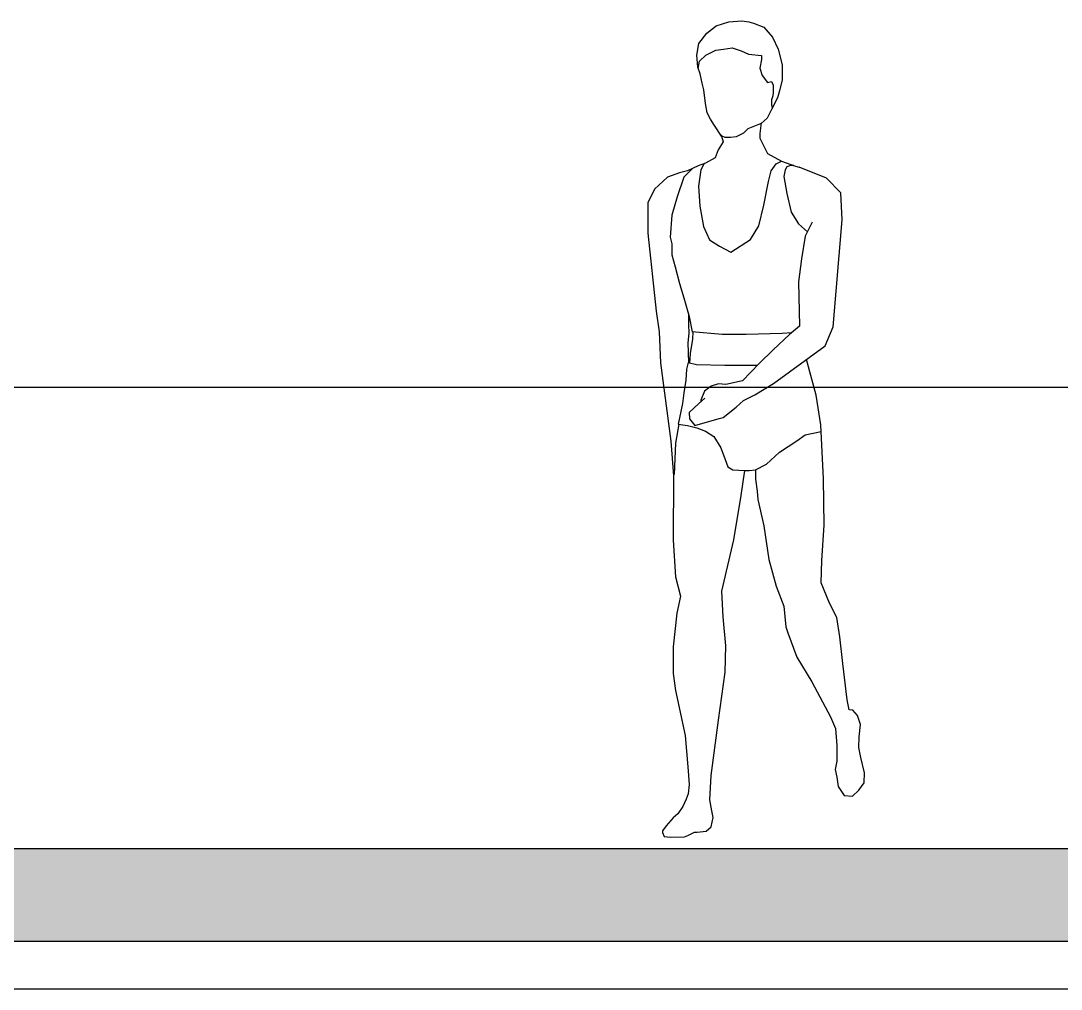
# Model space of a CAD drawing. Header units: millimetres. Extents: x -17017 to 2697, y 1903 to 18260.
# Drawn here: x -16981.7846 to -16981.3342, y 18252.9569 to 18253.3763 of the extents above; entities that cross this region are included whole.
import ezdxf

# ---------------------------------------------------------------- set-up
doc = ezdxf.new("R2010")
doc.units = ezdxf.units.MM
doc.layers.add('55', color=7, linetype='Continuous')
doc.layers.add('DIEN HOA', color=111, linetype='Continuous')

# ---------------------------------------------------------------- blocks, each defined once
blk = doc.blocks.new('Arch.Space.People41')
at = {"layer": 'DIEN HOA', "linetype": 'Continuous'}
for p, q in [((117.7755, 132.5046), (117.7958, 132.5205)), ((117.7958, 132.5205), (117.8232, 132.5285)), ((117.8232, 132.5285), (117.8515, 132.5311)), ((117.8515, 132.5311), (117.8665, 132.5285)), ((117.8665, 132.5285), (117.8771, 132.5258)), ((117.8771, 132.5258), (117.8992, 132.517)), ((117.8992, 132.517), (117.9178, 132.4958)), ((117.7587, 132.4817), (117.7755, 132.5046)), ((117.9178, 132.4958), (117.9301, 132.4693)), ((117.7543, 132.457), (117.7587, 132.4817)), ((117.7737, 132.457), (117.795, 132.4676)), ((117.795, 132.4676), (117.8117, 132.4693)), ((117.8117, 132.4693), (117.8303, 132.4728)), ((117.8303, 132.4728), (117.8497, 132.4658)), ((117.8497, 132.4658), (117.8656, 132.4587)), ((117.9301, 132.4693), (117.939, 132.4358)), ((117.7561, 132.4305), (117.7543, 132.457)), ((117.7571, 132.4278), (117.7596, 132.4437)), ((117.7596, 132.4437), (117.7737, 132.457)), ((117.8656, 132.4587), (117.8939, 132.4561)), ((117.8939, 132.4472), (117.8904, 132.4287)), ((117.8939, 132.4561), (117.8939, 132.4472)), ((117.7614, 132.4163), (117.7561, 132.4305)), ((117.8904, 132.4287), (117.8957, 132.4128)), ((117.939, 132.4358), (117.939, 132.4031)), ((117.7658, 132.396), (117.7614, 132.4163)), ((117.7693, 132.3819), (117.7658, 132.396)), ((117.8957, 132.4128), (117.9072, 132.3978)), ((117.9072, 132.3978), (117.916, 132.3996)), ((117.916, 132.3996), (117.9195, 132.3916)), ((117.939, 132.4031), (117.9328, 132.3793)), ((117.7729, 132.3519), (117.7693, 132.3819)), ((117.9195, 132.3766), (117.9186, 132.3687)), ((117.9195, 132.3916), (117.9195, 132.3766)), ((117.9328, 132.3793), (117.9284, 132.3643)), ((117.7764, 132.3316), (117.7729, 132.3519)), ((117.9186, 132.3687), (117.916, 132.3599)), ((117.9284, 132.3643), (117.916, 132.3387)), ((117.916, 132.3599), (117.916, 132.3493)), ((117.7835, 132.3184), (117.7764, 132.3316)), ((117.916, 132.3387), (117.9063, 132.3201)), ((117.916, 132.3493), (117.9174, 132.3416)), ((117.7923, 132.3042), (117.7835, 132.3184)), ((117.893, 132.3086), (117.8647, 132.2972)), ((117.8937, 132.3101), (117.8907, 132.2872)), ((117.9063, 132.3201), (117.893, 132.3086)), ((117.8073, 132.2813), (117.7923, 132.3042)), ((117.8091, 132.2813), (117.8046, 132.2854)), ((117.855, 132.2875), (117.8391, 132.2795)), ((117.8647, 132.2972), (117.855, 132.2875)), ((117.8907, 132.2872), (117.8907, 132.2769)), ((117.8108, 132.2689), (117.8002, 132.2513)), ((117.8073, 132.2813), (117.8108, 132.2689)), ((117.8153, 132.2786), (117.8091, 132.2813)), ((117.8268, 132.2786), (117.8153, 132.2786)), ((117.8391, 132.2795), (117.8268, 132.2786)), ((117.8907, 132.2769), (117.9069, 132.2438)), ((117.8002, 132.2513), (117.794, 132.2345)), ((117.9069, 132.2438), (117.9374, 132.227)), ((117.7569, 132.2169), (117.7339, 132.2063)), ((117.7728, 132.223), (117.7569, 132.2169)), ((117.7693, 132.2207), (117.7625, 132.2086)), ((117.794, 132.2345), (117.7728, 132.223)), ((117.9147, 132.2064), (117.9258, 132.2212)), ((117.9258, 132.2212), (117.9374, 132.227)), ((117.9374, 132.227), (117.9675, 132.2165)), ((117.9571, 132.2176), (117.9487, 132.2146)), ((117.9643, 132.2176), (117.9571, 132.2176)), ((117.9675, 132.2165), (117.9759, 132.2143)), ((117.7163, 132.2019), (117.6906, 132.1921)), ((117.7339, 132.2063), (117.7163, 132.2019)), ((117.7436, 132.2108), (117.7262, 132.1924)), ((117.7625, 132.2086), (117.7577, 132.1732)), ((117.9094, 132.1832), (117.9147, 132.2064)), ((117.9455, 132.2081), (117.9421, 132.1939)), ((117.9421, 132.1939), (117.9492, 132.1571)), ((117.9487, 132.2146), (117.9455, 132.2081)), ((118.0349, 132.1902), (117.9759, 132.2143)), ((117.6906, 132.1921), (117.6624, 132.1665)), ((117.7262, 132.1924), (117.7117, 132.1498)), ((117.7577, 132.1732), (117.7609, 132.1299)), ((117.8993, 132.132), (117.9094, 132.1832)), ((118.0656, 132.1586), (118.0349, 132.1902)), ((117.6624, 132.1665), (117.6482, 132.1365)), ((117.7117, 132.1498), (117.7, 132.1102)), ((117.9492, 132.1571), (117.9582, 132.1167)), ((118.0685, 132.0997), (118.0656, 132.1586)), ((117.6482, 132.1365), (117.6482, 132.0712)), ((117.7609, 132.1299), (117.7683, 132.0855)), ((117.8882, 132.0871), (117.8993, 132.132)), ((117.7, 132.1102), (117.6962, 132.0628)), ((117.9582, 132.1167), (117.9744, 132.0916)), ((117.7683, 132.0855), (117.7815, 132.0565)), ((117.8703, 132.0575), (117.8882, 132.0871)), ((117.9744, 132.0916), (117.9935, 132.0741)), ((118.004, 132.0952), (117.9887, 132.0647)), ((118.0489, 131.8686), (118.0685, 132.0997)), ((117.6482, 132.0712), (117.6662, 131.9025)), ((117.6962, 132.0628), (117.7, 132.0483)), ((117.9887, 132.0647), (117.9807, 132.0153)), ((117.7, 132.0483), (117.7, 132.0241)), ((117.7815, 132.0565), (117.8032, 132.0428)), ((117.8032, 132.0428), (117.8275, 132.0301)), ((117.8275, 132.0301), (117.8703, 132.0575)), ((117.7, 132.0241), (117.7068, 131.998)), ((117.9807, 132.0153), (117.9744, 131.966)), ((117.7068, 131.998), (117.7165, 131.9622)), ((117.7165, 131.9622), (117.7262, 131.9313)), ((117.9744, 131.966), (117.9762, 131.8699)), ((117.7262, 131.9313), (117.7378, 131.8907)), ((117.6662, 131.9025), (117.6724, 131.8575)), ((117.7359, 131.8974), (117.7359, 131.8732)), ((117.7378, 131.8907), (117.7436, 131.8578)), ((117.6724, 131.8575), (117.6751, 131.7904)), ((117.7359, 131.8732), (117.7368, 131.8549)), ((117.8086, 131.852), (117.7431, 131.8575)), ((117.7452, 131.8574), (117.7446, 131.8418)), ((117.9762, 131.8699), (117.9546, 131.852)), ((118.0322, 131.8269), (118.0489, 131.8686)), ((117.7368, 131.8549), (117.7349, 131.8336)), ((117.7349, 131.8336), (117.7359, 131.791)), ((117.7446, 131.8418), (117.7395, 131.8104)), ((117.8608, 131.852), (117.8086, 131.852)), ((117.939, 131.8535), (117.8608, 131.852)), ((117.9546, 131.852), (117.9196, 131.8188)), ((117.9598, 131.855), (117.939, 131.8535)), ((117.9196, 131.8188), (117.8891, 131.7892)), ((117.92, 131.7457), (118.0322, 131.8269)), ((117.6751, 131.7904), (117.6981, 131.6204)), ((117.7353, 131.7907), (117.7319, 131.7763)), ((117.7353, 131.7907), (117.7532, 131.7867)), ((117.7395, 131.8104), (117.7385, 131.7896)), ((117.8891, 131.7892), (117.8531, 131.7515)), ((118.0121, 131.7202), (117.9912, 131.7973)), ((117.7319, 131.7763), (117.7302, 131.7527)), ((117.7532, 131.7867), (117.8148, 131.7855)), ((117.8148, 131.7855), (117.8856, 131.7855)), ((117.7302, 131.7527), (117.7256, 131.7257)), ((117.8008, 131.745), (117.7853, 131.7398)), ((117.817, 131.7432), (117.8008, 131.745)), ((117.8531, 131.7515), (117.817, 131.7432)), ((117.8796, 131.721), (117.92, 131.7457)), ((117.7256, 131.7257), (117.7227, 131.7021)), ((117.7709, 131.7288), (117.7624, 131.7095)), ((117.7853, 131.7398), (117.7709, 131.7288)), ((117.8551, 131.7089), (117.8796, 131.721)), ((117.7227, 131.7021), (117.714, 131.6578)), ((117.758, 131.7012), (117.7377, 131.6824)), ((117.7717, 131.7141), (117.758, 131.7012)), ((117.7624, 131.7095), (117.7629, 131.7058)), ((117.8389, 131.6945), (117.8551, 131.7089)), ((118.0228, 131.6558), (118.0121, 131.7202)), ((117.7377, 131.6824), (117.7382, 131.6691)), ((117.8111, 131.6719), (117.8389, 131.6945)), ((117.7154, 131.6574), (117.7082, 131.6161)), ((117.714, 131.6578), (117.7342, 131.6549)), ((117.7342, 131.6549), (117.7543, 131.6498)), ((117.7382, 131.6691), (117.7495, 131.6544)), ((117.7495, 131.6544), (117.8023, 131.6696)), ((117.8023, 131.6696), (117.8111, 131.6719)), ((118.0282, 131.5394), (118.0228, 131.6558)), ((117.7543, 131.6498), (117.7728, 131.6423)), ((117.7728, 131.6423), (117.7906, 131.6308)), ((117.7906, 131.6308), (117.8062, 131.6061)), ((117.9702, 131.6216), (117.9886, 131.6342)), ((117.9886, 131.6342), (118.0232, 131.6417)), ((117.6981, 131.6204), (117.7039, 131.5454)), ((117.7082, 131.6161), (117.7047, 131.5482)), ((117.9328, 131.5968), (117.9702, 131.6216)), ((117.8062, 131.6061), (117.8154, 131.5807)), ((117.9046, 131.571), (117.9328, 131.5968)), ((117.8154, 131.5807), (117.8211, 131.5652)), ((117.8211, 131.5652), (117.8321, 131.5589)), ((117.881, 131.5583), (117.9046, 131.571)), ((117.7039, 131.5454), (117.7027, 131.406)), ((117.8321, 131.5589), (117.858, 131.5572)), ((117.8503, 131.503), (117.8579, 131.5574)), ((117.8579, 131.5574), (117.8676, 131.5574)), ((117.8676, 131.5574), (117.8812, 131.5587)), ((117.8812, 131.5587), (117.8812, 131.5384)), ((117.8812, 131.5384), (117.8849, 131.5123)), ((118.03, 131.4391), (118.0282, 131.5394)), ((117.8339, 131.4069), (117.8503, 131.503)), ((117.8849, 131.5123), (117.8862, 131.4942)), ((117.8862, 131.4942), (117.8993, 131.4373)), ((117.8993, 131.4373), (117.9098, 131.3643)), ((118.0246, 131.3622), (118.03, 131.4391)), ((117.7027, 131.406), (117.708, 131.3272)), ((117.8082, 131.2956), (117.8339, 131.4069)), ((117.9098, 131.3643), (117.9259, 131.3066)), ((118.0231, 131.3138), (118.0246, 131.3622)), ((117.708, 131.3272), (117.7185, 131.2852)), ((117.8111, 131.2404), (117.8082, 131.2956)), ((117.9259, 131.3066), (117.9423, 131.2631)), ((118.0414, 131.2696), (118.0231, 131.3138)), ((117.7185, 131.2852), (117.7106, 131.2485)), ((117.7106, 131.2485), (117.7027, 131.175)), ((117.9423, 131.2631), (117.947, 131.2184)), ((118.0568, 131.2389), (118.0414, 131.2696)), ((117.817, 131.1771), (117.8111, 131.2404)), ((118.0635, 131.1966), (118.0568, 131.2389)), ((117.947, 131.2184), (117.9508, 131.2054)), ((117.9508, 131.2054), (117.9706, 131.1527)), ((118.0702, 131.1389), (118.0635, 131.1966)), ((117.7027, 131.175), (117.7027, 131.1172)), ((117.8157, 131.1206), (117.817, 131.1771)), ((117.9706, 131.1527), (118.0027, 131.0995)), ((118.0796, 131.0602), (118.0702, 131.1389)), ((117.7027, 131.1172), (117.708, 131.0805)), ((117.801, 131.0161), (117.8157, 131.1206)), ((118.0027, 131.0995), (118.0431, 131.0237)), ((117.708, 131.0805), (117.729, 130.9834)), ((118.0835, 131.039), (118.0796, 131.0602)), ((118.0431, 131.0237), (118.0546, 130.9987)), ((118.0921, 131.0381), (118.0835, 131.039)), ((118.1017, 131.0266), (118.0921, 131.0381)), ((118.1085, 131.0073), (118.1017, 131.0266)), ((117.7849, 130.8963), (117.801, 131.0161)), ((118.1056, 130.9804), (118.1085, 131.0073)), ((117.729, 130.9834), (117.7347, 130.9153)), ((118.0546, 130.9987), (118.0575, 130.9612)), ((118.1046, 130.9574), (118.1056, 130.9804)), ((118.0575, 130.9612), (118.0575, 130.9276)), ((118.1094, 130.9353), (118.1046, 130.9574)), ((118.1171, 130.9026), (118.1094, 130.9353)), ((117.7347, 130.9153), (117.7377, 130.8769)), ((118.0575, 130.9276), (118.0537, 130.9093)), ((117.782, 130.8436), (117.7849, 130.8963)), ((118.0537, 130.9093), (118.0575, 130.893)), ((118.0575, 130.893), (118.0604, 130.8728)), ((118.1162, 130.8805), (118.1171, 130.9026)), ((117.7377, 130.8769), (117.7356, 130.8571)), ((118.0604, 130.8728), (118.0729, 130.8536)), ((118.0912, 130.8517), (118.1046, 130.8651)), ((118.1046, 130.8651), (118.1162, 130.8805)), ((117.7309, 130.8453), (117.7238, 130.8293)), ((117.7356, 130.8571), (117.7309, 130.8453)), ((117.7866, 130.8204), (117.782, 130.8436)), ((118.0729, 130.8536), (118.0912, 130.8517)), ((117.7238, 130.8293), (117.7132, 130.8133)), ((117.7892, 130.8053), (117.7866, 130.8204)), ((117.7031, 130.8048), (117.6879, 130.7875)), ((117.7132, 130.8133), (117.7031, 130.8048)), ((117.7854, 130.7854), (117.7892, 130.8053)), ((117.6879, 130.7875), (117.6799, 130.777)), ((117.6799, 130.777), (117.6799, 130.7732)), ((117.7546, 130.7736), (117.7744, 130.7757)), ((117.7744, 130.7757), (117.7854, 130.7854)), ((117.6799, 130.7732), (117.6833, 130.7644)), ((117.6833, 130.7644), (117.6963, 130.7627)), ((117.6963, 130.7627), (117.7276, 130.7639)), ((117.7276, 130.7639), (117.7343, 130.7665)), ((117.7343, 130.7665), (117.7487, 130.7736)), ((117.7487, 130.7736), (117.7546, 130.7736))]:
    blk.add_line(p, q, dxfattribs=at)

msp = doc.modelspace()

# ---------------------------------------------------------------- hatches: boundary and pattern name
at = {"layer": '55', "linetype": 'ByBlock'}
h = msp.add_hatch(dxfattribs=at)
h.set_pattern_fill('AR-SAND', color=256, scale=0.0009)
h.set_pattern_definition([(37.5, (-17776.606695, 17767.421496), (-0.0014400282, 0.0440471914), [0, -0.0347472, 0, -0.038862, 0, -0.0371475]), (7.5, (-17776.606695, 17767.421496), (0.0404570955, 0.064514259), [0, -0.0187452, 0, -0.0313182, 0, -0.0120015]), (327.5, (-17776.634813, 17767.421496), (0.0711893133, 0.0001293466), [0, -0.01143, 0, -0.041148, 0, -0.053721]), (317.5, (-17776.634813, 17767.421496), (0.0687200807, 0.020063639), [0, -0.005715, 0, -0.0269748, 0, -0.030861])])
h.paths.add_polyline_path([(-16972.06209, 18253.01758), (-16974.90864, 18253.01758), (-16974.90864, 18253.01717), (-16974.92164, 18253.01717), (-16974.96224, 18253.01717), (-16974.96224, 18253.01717), (-16974.97524, 18253.01717), (-16980.14884, 18253.01758), (-16982.85755, 18253.01758), (-16982.85755, 18253.01717), (-16982.87055, 18253.01717), (-16982.91115, 18253.01717), (-16982.91115, 18253.01717), (-16982.92414, 18253.01717), (-16985.7707, 18253.01758), (-16985.7707, 18252.97758), (-16977.68395, 18252.97758), (-16972.06209, 18252.97758)])

# ---------------------------------------------------------------- linework, layer by layer
for p, q in [((-16982.35471, 18253.21758), (-16978.91639, 18253.21758)), ((-16977.68395, 18253.01758), (-16985.7707, 18253.01758)), ((-16972.06209, 18252.97758), (-16985.7707, 18252.97758)), ((-16972.06209, 18252.95685), (-16985.7707, 18252.95685))]:
    msp.add_line(p, q, dxfattribs=at)

# ---------------------------------------------------------------- block references
at = {"xscale": 0.2, "yscale": 0.2, "zscale": 0.2}
msp.add_blockref('Arch.Space.People41', (-17005.04273, 18226.8701), dxfattribs=at)

doc.saveas('drawing.dxf')
